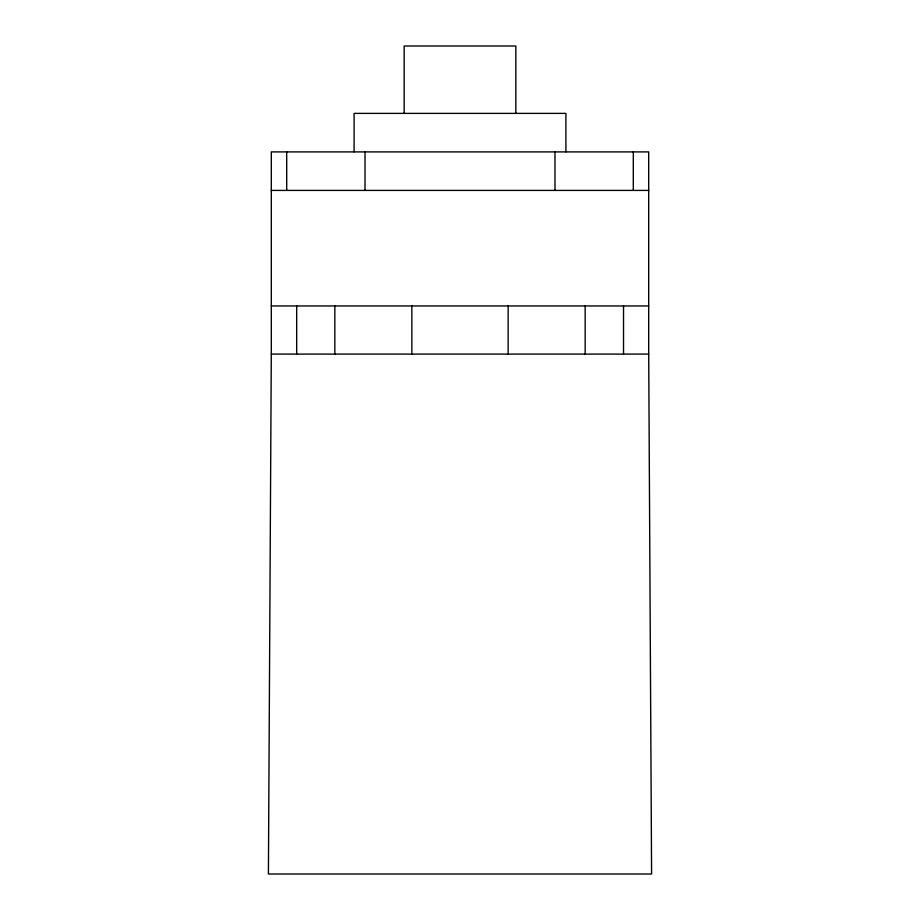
<?xml version="1.0" encoding="UTF-8"?>
<svg xmlns="http://www.w3.org/2000/svg" width="920" height="920" viewBox="0 0 920 920"><rect width="100%" height="100%" fill="white"/><g stroke="black" fill="none" stroke-linecap="round" stroke-linejoin="round"><path stroke-width="1.38" d="M271.296 354.096L268.41 874L651.59 874L648.703 354.096L648.703 151.903L271.296 151.903L271.296 354.096L648.703 354.096M271.296 190.417L648.703 190.417M271.296 305.957L648.703 305.957M633.305 151.903L633.305 190.417M623.53 305.957L623.53 354.096M585.166 305.957L585.166 354.096M565.903 151.903L565.903 113.39L354.096 113.39L354.096 151.903M554.978 151.903L554.978 190.417M515.844 113.39L515.844 46L404.156 46L404.156 113.39M508.139 305.957L508.139 354.096M411.861 305.957L411.861 354.096M365.022 151.903L365.022 190.417M334.834 305.957L334.834 354.096M296.677 305.957L296.677 354.096M286.695 151.903L286.695 190.417"/></g></svg>
